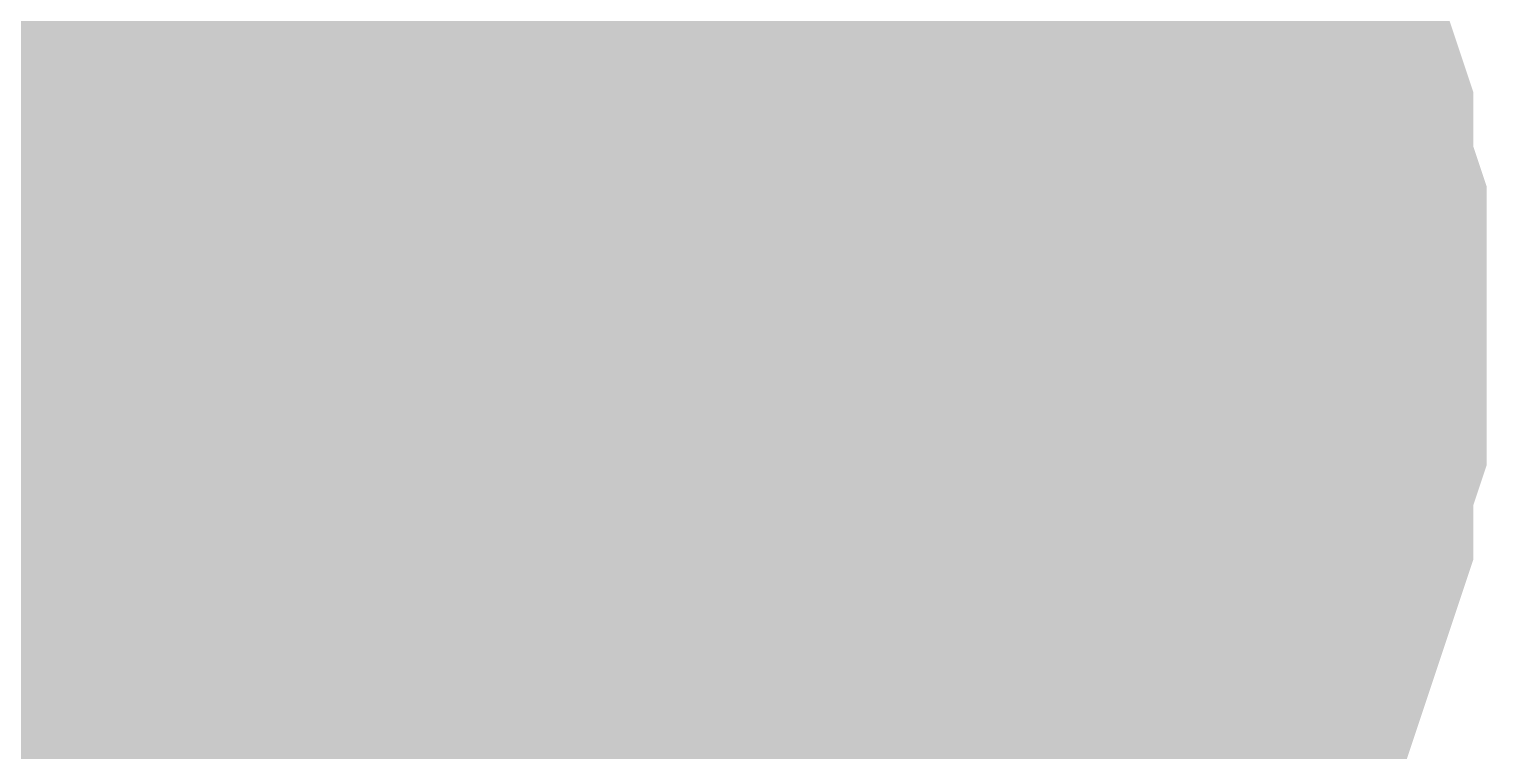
# Model space of a CAD drawing. Header units: inches. Extents: x -11.7 to 11.5, y 0 to 7.6.
# Drawn here: x 1.89485 to 1.92697, y 6.19054 to 6.20644 of the extents above; entities that cross this region are included whole.
import ezdxf

# ---------------------------------------------------------------- set-up
doc = ezdxf.new("R2010")
doc.units = ezdxf.units.IN
doc.header["$MEASUREMENT"] = 0
doc.layers.add('Sheet', color=255, linetype='Continuous')

msp = doc.modelspace()

# ---------------------------------------------------------------- linework, layer by layer
at = {"layer": 'Sheet'}
for points in [[(1.901268, 6.199905, 0.0118, 0.0118, 0), (1.901268, 6.599889, 0.0118, 0.0118, 0)], [(1.916567, 6.212808, 0.0118, 0.0118, 0), (1.917167, 6.211908, 0.0118, 0.0118, 0), (1.917767, 6.211008, 0.0118, 0.0118, 0), (1.918367, 6.210407, 0.0118, 0.0118, 0), (1.918667, 6.209507, 0.0118, 0.0118, 0), (1.919266, 6.208607, 0.0118, 0.0118, 0), (1.919566, 6.207707, 0.0118, 0.0118, 0), (1.919866, 6.206807, 0.0118, 0.0118, 0), (1.920166, 6.205907, 0.0118, 0.0118, 0), (1.920466, 6.205006, 0.0118, 0.0118, 0), (1.920766, 6.204106, 0.0118, 0.0118, 0), (1.920766, 6.202906, 0.0118, 0.0118, 0), (1.921066, 6.202006, 0.0118, 0.0118, 0), (1.921066, 6.200805, 0.0118, 0.0118, 0), (1.921066, 6.199905, 0.0118, 0.0118, 0)], [(1.916567, 6.212808, 0.0118, 0.0118, 0), (1.917167, 6.211908, 0.0118, 0.0118, 0), (1.917767, 6.211008, 0.0118, 0.0118, 0), (1.918367, 6.210407, 0.0118, 0.0118, 0), (1.918667, 6.209507, 0.0118, 0.0118, 0), (1.919266, 6.208607, 0.0118, 0.0118, 0), (1.919566, 6.207707, 0.0118, 0.0118, 0), (1.919866, 6.206807, 0.0118, 0.0118, 0), (1.920166, 6.205907, 0.0118, 0.0118, 0), (1.920466, 6.205006, 0.0118, 0.0118, 0), (1.920766, 6.204106, 0.0118, 0.0118, 0), (1.920766, 6.202906, 0.0118, 0.0118, 0), (1.921066, 6.202006, 0.0118, 0.0118, 0), (1.921066, 6.200805, 0.0118, 0.0118, 0), (1.921066, 6.199905, 0.0118, 0.0118, 0)], [(1.916567, 6.212808, 0.0118, 0.0118, 0), (1.917167, 6.211908, 0.0118, 0.0118, 0), (1.917767, 6.211008, 0.0118, 0.0118, 0), (1.918367, 6.210407, 0.0118, 0.0118, 0), (1.918667, 6.209507, 0.0118, 0.0118, 0), (1.919266, 6.208607, 0.0118, 0.0118, 0), (1.919566, 6.207707, 0.0118, 0.0118, 0), (1.919866, 6.206807, 0.0118, 0.0118, 0), (1.920166, 6.205907, 0.0118, 0.0118, 0), (1.920466, 6.205006, 0.0118, 0.0118, 0), (1.920766, 6.204106, 0.0118, 0.0118, 0), (1.920766, 6.202906, 0.0118, 0.0118, 0), (1.921066, 6.202006, 0.0118, 0.0118, 0), (1.921066, 6.200805, 0.0118, 0.0118, 0), (1.921066, 6.199905, 0.0118, 0.0118, 0)], [(1.916567, 6.212808, 0.0118, 0.0118, 0), (1.917167, 6.211908, 0.0118, 0.0118, 0), (1.917767, 6.211008, 0.0118, 0.0118, 0), (1.918367, 6.210407, 0.0118, 0.0118, 0), (1.918667, 6.209507, 0.0118, 0.0118, 0), (1.919266, 6.208607, 0.0118, 0.0118, 0), (1.919566, 6.207707, 0.0118, 0.0118, 0), (1.919866, 6.206807, 0.0118, 0.0118, 0), (1.920166, 6.205907, 0.0118, 0.0118, 0), (1.920466, 6.205006, 0.0118, 0.0118, 0), (1.920766, 6.204106, 0.0118, 0.0118, 0), (1.920766, 6.202906, 0.0118, 0.0118, 0), (1.921066, 6.202006, 0.0118, 0.0118, 0), (1.921066, 6.200805, 0.0118, 0.0118, 0), (1.921066, 6.199905, 0.0118, 0.0118, 0)], [(1.916567, 6.212808, 0.0118, 0.0118, 0), (1.917167, 6.211908, 0.0118, 0.0118, 0), (1.917767, 6.211008, 0.0118, 0.0118, 0), (1.918367, 6.210407, 0.0118, 0.0118, 0), (1.918667, 6.209507, 0.0118, 0.0118, 0), (1.919266, 6.208607, 0.0118, 0.0118, 0), (1.919566, 6.207707, 0.0118, 0.0118, 0), (1.919866, 6.206807, 0.0118, 0.0118, 0), (1.920166, 6.205907, 0.0118, 0.0118, 0), (1.920466, 6.205006, 0.0118, 0.0118, 0), (1.920766, 6.204106, 0.0118, 0.0118, 0), (1.920766, 6.202906, 0.0118, 0.0118, 0), (1.921066, 6.202006, 0.0118, 0.0118, 0), (1.921066, 6.200805, 0.0118, 0.0118, 0), (1.921066, 6.199905, 0.0118, 0.0118, 0)], [(1.916567, 6.212808, 0.0118, 0.0118, 0), (1.917167, 6.211908, 0.0118, 0.0118, 0), (1.917767, 6.211008, 0.0118, 0.0118, 0), (1.918367, 6.210407, 0.0118, 0.0118, 0), (1.918667, 6.209507, 0.0118, 0.0118, 0), (1.919266, 6.208607, 0.0118, 0.0118, 0), (1.919566, 6.207707, 0.0118, 0.0118, 0), (1.919866, 6.206807, 0.0118, 0.0118, 0), (1.920166, 6.205907, 0.0118, 0.0118, 0), (1.920466, 6.205006, 0.0118, 0.0118, 0), (1.920766, 6.204106, 0.0118, 0.0118, 0), (1.920766, 6.202906, 0.0118, 0.0118, 0), (1.921066, 6.202006, 0.0118, 0.0118, 0), (1.921066, 6.200805, 0.0118, 0.0118, 0), (1.921066, 6.199905, 0.0118, 0.0118, 0)], [(1.916567, 6.212808, 0.0118, 0.0118, 0), (1.917167, 6.211908, 0.0118, 0.0118, 0), (1.917767, 6.211008, 0.0118, 0.0118, 0), (1.918367, 6.210407, 0.0118, 0.0118, 0), (1.918667, 6.209507, 0.0118, 0.0118, 0), (1.919266, 6.208607, 0.0118, 0.0118, 0), (1.919566, 6.207707, 0.0118, 0.0118, 0), (1.919866, 6.206807, 0.0118, 0.0118, 0), (1.920166, 6.205907, 0.0118, 0.0118, 0), (1.920466, 6.205006, 0.0118, 0.0118, 0), (1.920766, 6.204106, 0.0118, 0.0118, 0), (1.920766, 6.202906, 0.0118, 0.0118, 0), (1.921066, 6.202006, 0.0118, 0.0118, 0), (1.921066, 6.200805, 0.0118, 0.0118, 0), (1.921066, 6.199905, 0.0118, 0.0118, 0)], [(1.916567, 6.212808, 0.0118, 0.0118, 0), (1.917167, 6.211908, 0.0118, 0.0118, 0), (1.917767, 6.211008, 0.0118, 0.0118, 0), (1.918367, 6.210407, 0.0118, 0.0118, 0), (1.918667, 6.209507, 0.0118, 0.0118, 0), (1.919266, 6.208607, 0.0118, 0.0118, 0), (1.919566, 6.207707, 0.0118, 0.0118, 0), (1.919866, 6.206807, 0.0118, 0.0118, 0), (1.920166, 6.205907, 0.0118, 0.0118, 0), (1.920466, 6.205006, 0.0118, 0.0118, 0), (1.920766, 6.204106, 0.0118, 0.0118, 0), (1.920766, 6.202906, 0.0118, 0.0118, 0), (1.921066, 6.202006, 0.0118, 0.0118, 0), (1.921066, 6.200805, 0.0118, 0.0118, 0), (1.921066, 6.199905, 0.0118, 0.0118, 0)], [(1.919266, 6.208607, 0.0039, 0.0039, 0), (1.919566, 6.207707, 0.0039, 0.0039, 0), (1.919866, 6.206807, 0.0039, 0.0039, 0), (1.920166, 6.205907, 0.0039, 0.0039, 0), (1.920466, 6.205006, 0.0039, 0.0039, 0), (1.920766, 6.204106, 0.0039, 0.0039, 0), (1.920766, 6.202906, 0.0039, 0.0039, 0), (1.921066, 6.202006, 0.0039, 0.0039, 0), (1.921066, 6.200805, 0.0039, 0.0039, 0), (1.921066, 6.199905, 0.0039, 0.0039, 0)], [(1.919266, 6.208607, 0.0039, 0.0039, 0), (1.919566, 6.207707, 0.0039, 0.0039, 0), (1.919866, 6.206807, 0.0039, 0.0039, 0), (1.920166, 6.205907, 0.0039, 0.0039, 0), (1.920466, 6.205006, 0.0039, 0.0039, 0), (1.920766, 6.204106, 0.0039, 0.0039, 0), (1.920766, 6.202906, 0.0039, 0.0039, 0), (1.921066, 6.202006, 0.0039, 0.0039, 0), (1.921066, 6.200805, 0.0039, 0.0039, 0), (1.921066, 6.199905, 0.0039, 0.0039, 0)], [(1.919266, 6.208607, 0.0039, 0.0039, 0), (1.919566, 6.207707, 0.0039, 0.0039, 0), (1.919866, 6.206807, 0.0039, 0.0039, 0), (1.920166, 6.205907, 0.0039, 0.0039, 0), (1.920466, 6.205006, 0.0039, 0.0039, 0), (1.920766, 6.204106, 0.0039, 0.0039, 0), (1.920766, 6.202906, 0.0039, 0.0039, 0), (1.921066, 6.202006, 0.0039, 0.0039, 0), (1.921066, 6.200805, 0.0039, 0.0039, 0), (1.921066, 6.199905, 0.0039, 0.0039, 0)], [(1.919266, 6.208607, 0.0039, 0.0039, 0), (1.919566, 6.207707, 0.0039, 0.0039, 0), (1.919866, 6.206807, 0.0039, 0.0039, 0), (1.920166, 6.205907, 0.0039, 0.0039, 0), (1.920466, 6.205006, 0.0039, 0.0039, 0), (1.920766, 6.204106, 0.0039, 0.0039, 0), (1.920766, 6.202906, 0.0039, 0.0039, 0), (1.921066, 6.202006, 0.0039, 0.0039, 0), (1.921066, 6.200805, 0.0039, 0.0039, 0), (1.921066, 6.199905, 0.0039, 0.0039, 0)], [(1.919266, 6.208607, 0.0039, 0.0039, 0), (1.919566, 6.207707, 0.0039, 0.0039, 0), (1.919866, 6.206807, 0.0039, 0.0039, 0), (1.920166, 6.205907, 0.0039, 0.0039, 0), (1.920466, 6.205006, 0.0039, 0.0039, 0), (1.920766, 6.204106, 0.0039, 0.0039, 0), (1.920766, 6.202906, 0.0039, 0.0039, 0), (1.921066, 6.202006, 0.0039, 0.0039, 0), (1.921066, 6.200805, 0.0039, 0.0039, 0), (1.921066, 6.199905, 0.0039, 0.0039, 0)], [(1.919266, 6.208607, 0.0039, 0.0039, 0), (1.919566, 6.207707, 0.0039, 0.0039, 0), (1.919866, 6.206807, 0.0039, 0.0039, 0), (1.920166, 6.205907, 0.0039, 0.0039, 0), (1.920466, 6.205006, 0.0039, 0.0039, 0), (1.920766, 6.204106, 0.0039, 0.0039, 0), (1.920766, 6.202906, 0.0039, 0.0039, 0), (1.921066, 6.202006, 0.0039, 0.0039, 0), (1.921066, 6.200805, 0.0039, 0.0039, 0), (1.921066, 6.199905, 0.0039, 0.0039, 0)], [(1.919266, 6.208607, 0.0039, 0.0039, 0), (1.919566, 6.207707, 0.0039, 0.0039, 0), (1.919866, 6.206807, 0.0039, 0.0039, 0), (1.920166, 6.205907, 0.0039, 0.0039, 0), (1.920466, 6.205006, 0.0039, 0.0039, 0), (1.920766, 6.204106, 0.0039, 0.0039, 0), (1.920766, 6.202906, 0.0039, 0.0039, 0), (1.921066, 6.202006, 0.0039, 0.0039, 0), (1.921066, 6.200805, 0.0039, 0.0039, 0), (1.921066, 6.199905, 0.0039, 0.0039, 0)], [(1.919266, 6.208607, 0.0039, 0.0039, 0), (1.919566, 6.207707, 0.0039, 0.0039, 0), (1.919866, 6.206807, 0.0039, 0.0039, 0), (1.920166, 6.205907, 0.0039, 0.0039, 0), (1.920466, 6.205006, 0.0039, 0.0039, 0), (1.920766, 6.204106, 0.0039, 0.0039, 0), (1.920766, 6.202906, 0.0039, 0.0039, 0), (1.921066, 6.202006, 0.0039, 0.0039, 0), (1.921066, 6.200805, 0.0039, 0.0039, 0), (1.921066, 6.199905, 0.0039, 0.0039, 0)], [(1.901268, 5.999763, 0.0118, 0.0118, 0), (1.901268, 6.199905, 0.0118, 0.0118, 0)], [(1.901268, 5.999763, 0.0118, 0.0118, 0), (1.901268, 6.199905, 0.0118, 0.0118, 0)], [(1.921066, 6.199905, 0.0118, 0.0118, 0), (1.921066, 6.199005, 0.0118, 0.0118, 0), (1.921066, 6.197805, 0.0118, 0.0118, 0), (1.920766, 6.196905, 0.0118, 0.0118, 0), (1.920766, 6.195704, 0.0118, 0.0118, 0), (1.920466, 6.194804, 0.0118, 0.0118, 0), (1.920166, 6.193904, 0.0118, 0.0118, 0), (1.919866, 6.193004, 0.0118, 0.0118, 0), (1.919566, 6.192104, 0.0118, 0.0118, 0), (1.919266, 6.191203, 0.0118, 0.0118, 0), (1.918667, 6.190303, 0.0118, 0.0118, 0), (1.918367, 6.189403, 0.0118, 0.0118, 0), (1.917767, 6.188803, 0.0118, 0.0118, 0), (1.917167, 6.187903, 0.0118, 0.0118, 0), (1.916567, 6.187003, 0.0118, 0.0118, 0), (1.915967, 6.186402, 0.0118, 0.0118, 0), (1.915367, 6.185802, 0.0118, 0.0118, 0), (1.914767, 6.184902, 0.0118, 0.0118, 0), (1.913867, 6.184302, 0.0118, 0.0118, 0)], [(1.921066, 6.199905, 0.0118, 0.0118, 0), (1.921066, 6.199005, 0.0118, 0.0118, 0), (1.921066, 6.197805, 0.0118, 0.0118, 0), (1.920766, 6.196905, 0.0118, 0.0118, 0), (1.920766, 6.195704, 0.0118, 0.0118, 0), (1.920466, 6.194804, 0.0118, 0.0118, 0), (1.920166, 6.193904, 0.0118, 0.0118, 0), (1.919866, 6.193004, 0.0118, 0.0118, 0), (1.919566, 6.192104, 0.0118, 0.0118, 0), (1.919266, 6.191203, 0.0118, 0.0118, 0), (1.918667, 6.190303, 0.0118, 0.0118, 0), (1.918367, 6.189403, 0.0118, 0.0118, 0), (1.917767, 6.188803, 0.0118, 0.0118, 0), (1.917167, 6.187903, 0.0118, 0.0118, 0), (1.916567, 6.187003, 0.0118, 0.0118, 0), (1.915967, 6.186402, 0.0118, 0.0118, 0), (1.915367, 6.185802, 0.0118, 0.0118, 0), (1.914767, 6.184902, 0.0118, 0.0118, 0), (1.913867, 6.184302, 0.0118, 0.0118, 0)], [(1.921066, 6.199905, 0.0118, 0.0118, 0), (1.921066, 6.199005, 0.0118, 0.0118, 0), (1.921066, 6.197805, 0.0118, 0.0118, 0), (1.920766, 6.196905, 0.0118, 0.0118, 0), (1.920766, 6.195704, 0.0118, 0.0118, 0), (1.920466, 6.194804, 0.0118, 0.0118, 0), (1.920166, 6.193904, 0.0118, 0.0118, 0), (1.919866, 6.193004, 0.0118, 0.0118, 0), (1.919566, 6.192104, 0.0118, 0.0118, 0), (1.919266, 6.191203, 0.0118, 0.0118, 0), (1.918667, 6.190303, 0.0118, 0.0118, 0), (1.918367, 6.189403, 0.0118, 0.0118, 0), (1.917767, 6.188803, 0.0118, 0.0118, 0), (1.917167, 6.187903, 0.0118, 0.0118, 0), (1.916567, 6.187003, 0.0118, 0.0118, 0), (1.915967, 6.186402, 0.0118, 0.0118, 0), (1.915367, 6.185802, 0.0118, 0.0118, 0), (1.914767, 6.184902, 0.0118, 0.0118, 0), (1.913867, 6.184302, 0.0118, 0.0118, 0)], [(1.921066, 6.199905, 0.0118, 0.0118, 0), (1.921066, 6.199005, 0.0118, 0.0118, 0), (1.921066, 6.197805, 0.0118, 0.0118, 0), (1.920766, 6.196905, 0.0118, 0.0118, 0), (1.920766, 6.195704, 0.0118, 0.0118, 0), (1.920466, 6.194804, 0.0118, 0.0118, 0), (1.920166, 6.193904, 0.0118, 0.0118, 0), (1.919866, 6.193004, 0.0118, 0.0118, 0), (1.919566, 6.192104, 0.0118, 0.0118, 0), (1.919266, 6.191203, 0.0118, 0.0118, 0), (1.918667, 6.190303, 0.0118, 0.0118, 0), (1.918367, 6.189403, 0.0118, 0.0118, 0), (1.917767, 6.188803, 0.0118, 0.0118, 0), (1.917167, 6.187903, 0.0118, 0.0118, 0), (1.916567, 6.187003, 0.0118, 0.0118, 0), (1.915967, 6.186402, 0.0118, 0.0118, 0), (1.915367, 6.185802, 0.0118, 0.0118, 0), (1.914767, 6.184902, 0.0118, 0.0118, 0), (1.913867, 6.184302, 0.0118, 0.0118, 0)], [(1.921066, 6.199905, 0.0118, 0.0118, 0), (1.921066, 6.199005, 0.0118, 0.0118, 0), (1.921066, 6.197805, 0.0118, 0.0118, 0), (1.920766, 6.196905, 0.0118, 0.0118, 0), (1.920766, 6.195704, 0.0118, 0.0118, 0), (1.920466, 6.194804, 0.0118, 0.0118, 0), (1.920166, 6.193904, 0.0118, 0.0118, 0), (1.919866, 6.193004, 0.0118, 0.0118, 0), (1.919566, 6.192104, 0.0118, 0.0118, 0), (1.919266, 6.191203, 0.0118, 0.0118, 0), (1.918667, 6.190303, 0.0118, 0.0118, 0), (1.918367, 6.189403, 0.0118, 0.0118, 0), (1.917767, 6.188803, 0.0118, 0.0118, 0), (1.917167, 6.187903, 0.0118, 0.0118, 0), (1.916567, 6.187003, 0.0118, 0.0118, 0), (1.915967, 6.186402, 0.0118, 0.0118, 0), (1.915367, 6.185802, 0.0118, 0.0118, 0), (1.914767, 6.184902, 0.0118, 0.0118, 0), (1.913867, 6.184302, 0.0118, 0.0118, 0)], [(1.921066, 6.199905, 0.0118, 0.0118, 0), (1.921066, 6.199005, 0.0118, 0.0118, 0), (1.921066, 6.197805, 0.0118, 0.0118, 0), (1.920766, 6.196905, 0.0118, 0.0118, 0), (1.920766, 6.195704, 0.0118, 0.0118, 0), (1.920466, 6.194804, 0.0118, 0.0118, 0), (1.920166, 6.193904, 0.0118, 0.0118, 0), (1.919866, 6.193004, 0.0118, 0.0118, 0), (1.919566, 6.192104, 0.0118, 0.0118, 0), (1.919266, 6.191203, 0.0118, 0.0118, 0), (1.918667, 6.190303, 0.0118, 0.0118, 0), (1.918367, 6.189403, 0.0118, 0.0118, 0), (1.917767, 6.188803, 0.0118, 0.0118, 0), (1.917167, 6.187903, 0.0118, 0.0118, 0), (1.916567, 6.187003, 0.0118, 0.0118, 0), (1.915967, 6.186402, 0.0118, 0.0118, 0), (1.915367, 6.185802, 0.0118, 0.0118, 0), (1.914767, 6.184902, 0.0118, 0.0118, 0), (1.913867, 6.184302, 0.0118, 0.0118, 0)], [(1.921066, 6.199905, 0.0118, 0.0118, 0), (1.921066, 6.199005, 0.0118, 0.0118, 0), (1.921066, 6.197805, 0.0118, 0.0118, 0), (1.920766, 6.196905, 0.0118, 0.0118, 0), (1.920766, 6.195704, 0.0118, 0.0118, 0), (1.920466, 6.194804, 0.0118, 0.0118, 0), (1.920166, 6.193904, 0.0118, 0.0118, 0), (1.919866, 6.193004, 0.0118, 0.0118, 0), (1.919566, 6.192104, 0.0118, 0.0118, 0), (1.919266, 6.191203, 0.0118, 0.0118, 0), (1.918667, 6.190303, 0.0118, 0.0118, 0), (1.918367, 6.189403, 0.0118, 0.0118, 0), (1.917767, 6.188803, 0.0118, 0.0118, 0), (1.917167, 6.187903, 0.0118, 0.0118, 0), (1.916567, 6.187003, 0.0118, 0.0118, 0), (1.915967, 6.186402, 0.0118, 0.0118, 0), (1.915367, 6.185802, 0.0118, 0.0118, 0), (1.914767, 6.184902, 0.0118, 0.0118, 0), (1.913867, 6.184302, 0.0118, 0.0118, 0)], [(1.921066, 6.199905, 0.0118, 0.0118, 0), (1.921066, 6.199005, 0.0118, 0.0118, 0), (1.921066, 6.197805, 0.0118, 0.0118, 0), (1.920766, 6.196905, 0.0118, 0.0118, 0), (1.920766, 6.195704, 0.0118, 0.0118, 0), (1.920466, 6.194804, 0.0118, 0.0118, 0), (1.920166, 6.193904, 0.0118, 0.0118, 0), (1.919866, 6.193004, 0.0118, 0.0118, 0), (1.919566, 6.192104, 0.0118, 0.0118, 0), (1.919266, 6.191203, 0.0118, 0.0118, 0), (1.918667, 6.190303, 0.0118, 0.0118, 0), (1.918367, 6.189403, 0.0118, 0.0118, 0), (1.917767, 6.188803, 0.0118, 0.0118, 0), (1.917167, 6.187903, 0.0118, 0.0118, 0), (1.916567, 6.187003, 0.0118, 0.0118, 0), (1.915967, 6.186402, 0.0118, 0.0118, 0), (1.915367, 6.185802, 0.0118, 0.0118, 0), (1.914767, 6.184902, 0.0118, 0.0118, 0), (1.913867, 6.184302, 0.0118, 0.0118, 0)], [(1.921066, 6.199905, 0.0118, 0.0118, 0), (1.921066, 6.199905, 0.0118, 0.0118, 0), (1.921066, 6.199905, 0.0118, 0.0118, 0), (1.921066, 6.199905, 0.0118, 0.0118, 0), (1.921066, 6.199905, 0.0118, 0.0118, 0), (1.921066, 6.199905, 0.0118, 0.0118, 0), (1.921066, 6.199905, 0.0118, 0.0118, 0), (1.921066, 6.199905, 0.0118, 0.0118, 0), (1.921066, 6.199905, 0.0118, 0.0118, 0), (1.921066, 6.199905, 0.0118, 0.0118, 0), (1.921066, 6.199905, 0.0118, 0.0118, 0), (1.921066, 6.199905, 0.0118, 0.0118, 0), (1.921066, 6.199905, 0.0118, 0.0118, 0), (1.921066, 6.199905, 0.0118, 0.0118, 0), (1.921066, 6.199905, 0.0118, 0.0118, 0), (1.921066, 6.199905, 0.0118, 0.0118, 0), (1.921066, 6.199905, 0.0118, 0.0118, 0), (1.921066, 6.199905, 0.0118, 0.0118, 0), (1.921066, 6.199905, 0.0118, 0.0118, 0), (1.921066, 6.199905, 0.0118, 0.0118, 0), (1.921066, 6.199905, 0.0118, 0.0118, 0), (1.921066, 6.199905, 0.0118, 0.0118, 0), (1.921066, 6.199905, 0.0118, 0.0118, 0), (1.921066, 6.199905, 0.0118, 0.0118, 0), (1.921066, 6.199905, 0.0118, 0.0118, 0), (1.921066, 6.199905, 0.0118, 0.0118, 0), (1.921066, 6.199905, 0.0118, 0.0118, 0), (1.921066, 6.199905, 0.0118, 0.0118, 0), (1.921066, 6.199905, 0.0118, 0.0118, 0), (1.921066, 6.199905, 0.0118, 0.0118, 0), (1.921066, 6.199905, 0.0118, 0.0118, 0), (1.921066, 6.199905, 0.0118, 0.0118, 0), (1.921066, 6.199905, 0.0118, 0.0118, 0)], [(1.921066, 6.199905, 0.0118, 0.0118, 0), (1.921066, 6.199905, 0.0118, 0.0118, 0)], [(1.921066, 6.199905, 0.0118, 0.0118, 0), (1.921066, 6.199905, 0.0118, 0.0118, 0), (1.921066, 6.199905, 0.0118, 0.0118, 0), (1.921066, 6.199905, 0.0118, 0.0118, 0), (1.921066, 6.199905, 0.0118, 0.0118, 0), (1.921066, 6.199905, 0.0118, 0.0118, 0), (1.921066, 6.199905, 0.0118, 0.0118, 0), (1.921066, 6.199905, 0.0118, 0.0118, 0), (1.921066, 6.199905, 0.0118, 0.0118, 0), (1.921066, 6.199905, 0.0118, 0.0118, 0), (1.921066, 6.199905, 0.0118, 0.0118, 0), (1.921066, 6.199905, 0.0118, 0.0118, 0), (1.921066, 6.199905, 0.0118, 0.0118, 0), (1.921066, 6.199905, 0.0118, 0.0118, 0), (1.921066, 6.199905, 0.0118, 0.0118, 0), (1.921066, 6.199905, 0.0118, 0.0118, 0), (1.921066, 6.199905, 0.0118, 0.0118, 0), (1.921066, 6.199905, 0.0118, 0.0118, 0), (1.921066, 6.199905, 0.0118, 0.0118, 0), (1.921066, 6.199905, 0.0118, 0.0118, 0), (1.921066, 6.199905, 0.0118, 0.0118, 0), (1.921066, 6.199905, 0.0118, 0.0118, 0), (1.921066, 6.199905, 0.0118, 0.0118, 0), (1.921066, 6.199905, 0.0118, 0.0118, 0), (1.921066, 6.199905, 0.0118, 0.0118, 0), (1.921066, 6.199905, 0.0118, 0.0118, 0), (1.921066, 6.199905, 0.0118, 0.0118, 0), (1.921066, 6.199905, 0.0118, 0.0118, 0), (1.921066, 6.199905, 0.0118, 0.0118, 0), (1.921066, 6.199905, 0.0118, 0.0118, 0), (1.921066, 6.199905, 0.0118, 0.0118, 0), (1.921066, 6.199905, 0.0118, 0.0118, 0), (1.921066, 6.199905, 0.0118, 0.0118, 0)], [(1.921066, 6.199905, 0.0118, 0.0118, 0), (1.921066, 6.199905, 0.0118, 0.0118, 0)], [(1.921066, 6.199905, 0.0118, 0.0118, 0), (1.921066, 6.199905, 0.0118, 0.0118, 0), (1.921066, 6.199905, 0.0118, 0.0118, 0), (1.921066, 6.199905, 0.0118, 0.0118, 0), (1.921066, 6.199905, 0.0118, 0.0118, 0), (1.921066, 6.199905, 0.0118, 0.0118, 0), (1.921066, 6.199905, 0.0118, 0.0118, 0), (1.921066, 6.199905, 0.0118, 0.0118, 0), (1.921066, 6.199905, 0.0118, 0.0118, 0), (1.921066, 6.199905, 0.0118, 0.0118, 0), (1.921066, 6.199905, 0.0118, 0.0118, 0), (1.921066, 6.199905, 0.0118, 0.0118, 0), (1.921066, 6.199905, 0.0118, 0.0118, 0), (1.921066, 6.199905, 0.0118, 0.0118, 0), (1.921066, 6.199905, 0.0118, 0.0118, 0), (1.921066, 6.199905, 0.0118, 0.0118, 0), (1.921066, 6.199905, 0.0118, 0.0118, 0), (1.921066, 6.199905, 0.0118, 0.0118, 0), (1.921066, 6.199905, 0.0118, 0.0118, 0), (1.921066, 6.199905, 0.0118, 0.0118, 0), (1.921066, 6.199905, 0.0118, 0.0118, 0), (1.921066, 6.199905, 0.0118, 0.0118, 0), (1.921066, 6.199905, 0.0118, 0.0118, 0), (1.921066, 6.199905, 0.0118, 0.0118, 0), (1.921066, 6.199905, 0.0118, 0.0118, 0), (1.921066, 6.199905, 0.0118, 0.0118, 0), (1.921066, 6.199905, 0.0118, 0.0118, 0), (1.921066, 6.199905, 0.0118, 0.0118, 0), (1.921066, 6.199905, 0.0118, 0.0118, 0), (1.921066, 6.199905, 0.0118, 0.0118, 0), (1.921066, 6.199905, 0.0118, 0.0118, 0), (1.921066, 6.199905, 0.0118, 0.0118, 0), (1.921066, 6.199905, 0.0118, 0.0118, 0)], [(1.921066, 6.199905, 0.0118, 0.0118, 0), (1.921066, 6.199905, 0.0118, 0.0118, 0)], [(1.921066, 6.199905, 0.0118, 0.0118, 0), (1.921066, 6.199905, 0.0118, 0.0118, 0), (1.921066, 6.199905, 0.0118, 0.0118, 0), (1.921066, 6.199905, 0.0118, 0.0118, 0), (1.921066, 6.199905, 0.0118, 0.0118, 0), (1.921066, 6.199905, 0.0118, 0.0118, 0), (1.921066, 6.199905, 0.0118, 0.0118, 0), (1.921066, 6.199905, 0.0118, 0.0118, 0), (1.921066, 6.199905, 0.0118, 0.0118, 0), (1.921066, 6.199905, 0.0118, 0.0118, 0), (1.921066, 6.199905, 0.0118, 0.0118, 0), (1.921066, 6.199905, 0.0118, 0.0118, 0), (1.921066, 6.199905, 0.0118, 0.0118, 0), (1.921066, 6.199905, 0.0118, 0.0118, 0), (1.921066, 6.199905, 0.0118, 0.0118, 0), (1.921066, 6.199905, 0.0118, 0.0118, 0), (1.921066, 6.199905, 0.0118, 0.0118, 0), (1.921066, 6.199905, 0.0118, 0.0118, 0), (1.921066, 6.199905, 0.0118, 0.0118, 0), (1.921066, 6.199905, 0.0118, 0.0118, 0), (1.921066, 6.199905, 0.0118, 0.0118, 0), (1.921066, 6.199905, 0.0118, 0.0118, 0), (1.921066, 6.199905, 0.0118, 0.0118, 0), (1.921066, 6.199905, 0.0118, 0.0118, 0), (1.921066, 6.199905, 0.0118, 0.0118, 0), (1.921066, 6.199905, 0.0118, 0.0118, 0), (1.921066, 6.199905, 0.0118, 0.0118, 0), (1.921066, 6.199905, 0.0118, 0.0118, 0), (1.921066, 6.199905, 0.0118, 0.0118, 0), (1.921066, 6.199905, 0.0118, 0.0118, 0), (1.921066, 6.199905, 0.0118, 0.0118, 0), (1.921066, 6.199905, 0.0118, 0.0118, 0), (1.921066, 6.199905, 0.0118, 0.0118, 0)], [(1.921066, 6.199905, 0.0118, 0.0118, 0), (1.921066, 6.199905, 0.0118, 0.0118, 0)], [(1.921066, 6.199905, 0.0118, 0.0118, 0), (1.921066, 6.199905, 0.0118, 0.0118, 0), (1.921066, 6.199905, 0.0118, 0.0118, 0), (1.921066, 6.199905, 0.0118, 0.0118, 0), (1.921066, 6.199905, 0.0118, 0.0118, 0), (1.921066, 6.199905, 0.0118, 0.0118, 0), (1.921066, 6.199905, 0.0118, 0.0118, 0), (1.921066, 6.199905, 0.0118, 0.0118, 0), (1.921066, 6.199905, 0.0118, 0.0118, 0), (1.921066, 6.199905, 0.0118, 0.0118, 0), (1.921066, 6.199905, 0.0118, 0.0118, 0), (1.921066, 6.199905, 0.0118, 0.0118, 0), (1.921066, 6.199905, 0.0118, 0.0118, 0), (1.921066, 6.199905, 0.0118, 0.0118, 0), (1.921066, 6.199905, 0.0118, 0.0118, 0), (1.921066, 6.199905, 0.0118, 0.0118, 0), (1.921066, 6.199905, 0.0118, 0.0118, 0), (1.921066, 6.199905, 0.0118, 0.0118, 0), (1.921066, 6.199905, 0.0118, 0.0118, 0), (1.921066, 6.199905, 0.0118, 0.0118, 0), (1.921066, 6.199905, 0.0118, 0.0118, 0), (1.921066, 6.199905, 0.0118, 0.0118, 0), (1.921066, 6.199905, 0.0118, 0.0118, 0), (1.921066, 6.199905, 0.0118, 0.0118, 0), (1.921066, 6.199905, 0.0118, 0.0118, 0), (1.921066, 6.199905, 0.0118, 0.0118, 0), (1.921066, 6.199905, 0.0118, 0.0118, 0), (1.921066, 6.199905, 0.0118, 0.0118, 0), (1.921066, 6.199905, 0.0118, 0.0118, 0), (1.921066, 6.199905, 0.0118, 0.0118, 0), (1.921066, 6.199905, 0.0118, 0.0118, 0), (1.921066, 6.199905, 0.0118, 0.0118, 0), (1.921066, 6.199905, 0.0118, 0.0118, 0)], [(1.921066, 6.199905, 0.0118, 0.0118, 0), (1.921066, 6.199905, 0.0118, 0.0118, 0)], [(1.921066, 6.199905, 0.0118, 0.0118, 0), (1.921066, 6.199905, 0.0118, 0.0118, 0), (1.921066, 6.199905, 0.0118, 0.0118, 0), (1.921066, 6.199905, 0.0118, 0.0118, 0), (1.921066, 6.199905, 0.0118, 0.0118, 0), (1.921066, 6.199905, 0.0118, 0.0118, 0), (1.921066, 6.199905, 0.0118, 0.0118, 0), (1.921066, 6.199905, 0.0118, 0.0118, 0), (1.921066, 6.199905, 0.0118, 0.0118, 0), (1.921066, 6.199905, 0.0118, 0.0118, 0), (1.921066, 6.199905, 0.0118, 0.0118, 0), (1.921066, 6.199905, 0.0118, 0.0118, 0), (1.921066, 6.199905, 0.0118, 0.0118, 0), (1.921066, 6.199905, 0.0118, 0.0118, 0), (1.921066, 6.199905, 0.0118, 0.0118, 0), (1.921066, 6.199905, 0.0118, 0.0118, 0), (1.921066, 6.199905, 0.0118, 0.0118, 0), (1.921066, 6.199905, 0.0118, 0.0118, 0), (1.921066, 6.199905, 0.0118, 0.0118, 0), (1.921066, 6.199905, 0.0118, 0.0118, 0), (1.921066, 6.199905, 0.0118, 0.0118, 0), (1.921066, 6.199905, 0.0118, 0.0118, 0), (1.921066, 6.199905, 0.0118, 0.0118, 0), (1.921066, 6.199905, 0.0118, 0.0118, 0), (1.921066, 6.199905, 0.0118, 0.0118, 0), (1.921066, 6.199905, 0.0118, 0.0118, 0), (1.921066, 6.199905, 0.0118, 0.0118, 0), (1.921066, 6.199905, 0.0118, 0.0118, 0), (1.921066, 6.199905, 0.0118, 0.0118, 0), (1.921066, 6.199905, 0.0118, 0.0118, 0), (1.921066, 6.199905, 0.0118, 0.0118, 0), (1.921066, 6.199905, 0.0118, 0.0118, 0), (1.921066, 6.199905, 0.0118, 0.0118, 0)], [(1.921066, 6.199905, 0.0118, 0.0118, 0), (1.921066, 6.199905, 0.0118, 0.0118, 0)], [(1.921066, 6.199905, 0.0118, 0.0118, 0), (1.921066, 6.199905, 0.0118, 0.0118, 0), (1.921066, 6.199905, 0.0118, 0.0118, 0), (1.921066, 6.199905, 0.0118, 0.0118, 0), (1.921066, 6.199905, 0.0118, 0.0118, 0), (1.921066, 6.199905, 0.0118, 0.0118, 0), (1.921066, 6.199905, 0.0118, 0.0118, 0), (1.921066, 6.199905, 0.0118, 0.0118, 0), (1.921066, 6.199905, 0.0118, 0.0118, 0), (1.921066, 6.199905, 0.0118, 0.0118, 0), (1.921066, 6.199905, 0.0118, 0.0118, 0), (1.921066, 6.199905, 0.0118, 0.0118, 0), (1.921066, 6.199905, 0.0118, 0.0118, 0), (1.921066, 6.199905, 0.0118, 0.0118, 0), (1.921066, 6.199905, 0.0118, 0.0118, 0), (1.921066, 6.199905, 0.0118, 0.0118, 0), (1.921066, 6.199905, 0.0118, 0.0118, 0), (1.921066, 6.199905, 0.0118, 0.0118, 0), (1.921066, 6.199905, 0.0118, 0.0118, 0), (1.921066, 6.199905, 0.0118, 0.0118, 0), (1.921066, 6.199905, 0.0118, 0.0118, 0), (1.921066, 6.199905, 0.0118, 0.0118, 0), (1.921066, 6.199905, 0.0118, 0.0118, 0), (1.921066, 6.199905, 0.0118, 0.0118, 0), (1.921066, 6.199905, 0.0118, 0.0118, 0), (1.921066, 6.199905, 0.0118, 0.0118, 0), (1.921066, 6.199905, 0.0118, 0.0118, 0), (1.921066, 6.199905, 0.0118, 0.0118, 0), (1.921066, 6.199905, 0.0118, 0.0118, 0), (1.921066, 6.199905, 0.0118, 0.0118, 0), (1.921066, 6.199905, 0.0118, 0.0118, 0), (1.921066, 6.199905, 0.0118, 0.0118, 0), (1.921066, 6.199905, 0.0118, 0.0118, 0)], [(1.921066, 6.199905, 0.0118, 0.0118, 0), (1.921066, 6.199905, 0.0118, 0.0118, 0)], [(1.921066, 6.199905, 0.0118, 0.0118, 0), (1.921066, 6.199905, 0.0118, 0.0118, 0), (1.921066, 6.199905, 0.0118, 0.0118, 0), (1.921066, 6.199905, 0.0118, 0.0118, 0), (1.921066, 6.199905, 0.0118, 0.0118, 0), (1.921066, 6.199905, 0.0118, 0.0118, 0), (1.921066, 6.199905, 0.0118, 0.0118, 0), (1.921066, 6.199905, 0.0118, 0.0118, 0), (1.921066, 6.199905, 0.0118, 0.0118, 0), (1.921066, 6.199905, 0.0118, 0.0118, 0), (1.921066, 6.199905, 0.0118, 0.0118, 0), (1.921066, 6.199905, 0.0118, 0.0118, 0), (1.921066, 6.199905, 0.0118, 0.0118, 0), (1.921066, 6.199905, 0.0118, 0.0118, 0), (1.921066, 6.199905, 0.0118, 0.0118, 0), (1.921066, 6.199905, 0.0118, 0.0118, 0), (1.921066, 6.199905, 0.0118, 0.0118, 0), (1.921066, 6.199905, 0.0118, 0.0118, 0), (1.921066, 6.199905, 0.0118, 0.0118, 0), (1.921066, 6.199905, 0.0118, 0.0118, 0), (1.921066, 6.199905, 0.0118, 0.0118, 0), (1.921066, 6.199905, 0.0118, 0.0118, 0), (1.921066, 6.199905, 0.0118, 0.0118, 0), (1.921066, 6.199905, 0.0118, 0.0118, 0), (1.921066, 6.199905, 0.0118, 0.0118, 0), (1.921066, 6.199905, 0.0118, 0.0118, 0), (1.921066, 6.199905, 0.0118, 0.0118, 0), (1.921066, 6.199905, 0.0118, 0.0118, 0), (1.921066, 6.199905, 0.0118, 0.0118, 0), (1.921066, 6.199905, 0.0118, 0.0118, 0), (1.921066, 6.199905, 0.0118, 0.0118, 0), (1.921066, 6.199905, 0.0118, 0.0118, 0), (1.921066, 6.199905, 0.0118, 0.0118, 0)], [(1.921066, 6.199905, 0.0118, 0.0118, 0), (1.921066, 6.199905, 0.0118, 0.0118, 0)], [(1.921066, 6.199905, 0.0039, 0.0039, 0), (1.921066, 6.199005, 0.0039, 0.0039, 0), (1.921066, 6.197805, 0.0039, 0.0039, 0), (1.920766, 6.196905, 0.0039, 0.0039, 0), (1.920766, 6.195704, 0.0039, 0.0039, 0), (1.920466, 6.194804, 0.0039, 0.0039, 0), (1.920166, 6.193904, 0.0039, 0.0039, 0), (1.919866, 6.193004, 0.0039, 0.0039, 0), (1.919566, 6.192104, 0.0039, 0.0039, 0), (1.919266, 6.191203, 0.0039, 0.0039, 0), (1.918667, 6.190303, 0.0039, 0.0039, 0), (1.918367, 6.189403, 0.0039, 0.0039, 0), (1.917767, 6.188803, 0.0039, 0.0039, 0), (1.917167, 6.187903, 0.0039, 0.0039, 0)], [(1.921066, 6.199905, 0.0039, 0.0039, 0), (1.921066, 6.199005, 0.0039, 0.0039, 0), (1.921066, 6.197805, 0.0039, 0.0039, 0), (1.920766, 6.196905, 0.0039, 0.0039, 0), (1.920766, 6.195704, 0.0039, 0.0039, 0), (1.920466, 6.194804, 0.0039, 0.0039, 0), (1.920166, 6.193904, 0.0039, 0.0039, 0), (1.919866, 6.193004, 0.0039, 0.0039, 0), (1.919566, 6.192104, 0.0039, 0.0039, 0), (1.919266, 6.191203, 0.0039, 0.0039, 0), (1.918667, 6.190303, 0.0039, 0.0039, 0), (1.918367, 6.189403, 0.0039, 0.0039, 0), (1.917767, 6.188803, 0.0039, 0.0039, 0), (1.917167, 6.187903, 0.0039, 0.0039, 0)], [(1.921066, 6.199905, 0.0039, 0.0039, 0), (1.921066, 6.199005, 0.0039, 0.0039, 0), (1.921066, 6.197805, 0.0039, 0.0039, 0), (1.920766, 6.196905, 0.0039, 0.0039, 0), (1.920766, 6.195704, 0.0039, 0.0039, 0), (1.920466, 6.194804, 0.0039, 0.0039, 0), (1.920166, 6.193904, 0.0039, 0.0039, 0), (1.919866, 6.193004, 0.0039, 0.0039, 0), (1.919566, 6.192104, 0.0039, 0.0039, 0), (1.919266, 6.191203, 0.0039, 0.0039, 0), (1.918667, 6.190303, 0.0039, 0.0039, 0), (1.918367, 6.189403, 0.0039, 0.0039, 0), (1.917767, 6.188803, 0.0039, 0.0039, 0), (1.917167, 6.187903, 0.0039, 0.0039, 0)], [(1.921066, 6.199905, 0.0039, 0.0039, 0), (1.921066, 6.199005, 0.0039, 0.0039, 0), (1.921066, 6.197805, 0.0039, 0.0039, 0), (1.920766, 6.196905, 0.0039, 0.0039, 0), (1.920766, 6.195704, 0.0039, 0.0039, 0), (1.920466, 6.194804, 0.0039, 0.0039, 0), (1.920166, 6.193904, 0.0039, 0.0039, 0), (1.919866, 6.193004, 0.0039, 0.0039, 0), (1.919566, 6.192104, 0.0039, 0.0039, 0), (1.919266, 6.191203, 0.0039, 0.0039, 0), (1.918667, 6.190303, 0.0039, 0.0039, 0), (1.918367, 6.189403, 0.0039, 0.0039, 0), (1.917767, 6.188803, 0.0039, 0.0039, 0), (1.917167, 6.187903, 0.0039, 0.0039, 0)], [(1.921066, 6.199905, 0.0039, 0.0039, 0), (1.921066, 6.199005, 0.0039, 0.0039, 0), (1.921066, 6.197805, 0.0039, 0.0039, 0), (1.920766, 6.196905, 0.0039, 0.0039, 0), (1.920766, 6.195704, 0.0039, 0.0039, 0), (1.920466, 6.194804, 0.0039, 0.0039, 0), (1.920166, 6.193904, 0.0039, 0.0039, 0), (1.919866, 6.193004, 0.0039, 0.0039, 0), (1.919566, 6.192104, 0.0039, 0.0039, 0), (1.919266, 6.191203, 0.0039, 0.0039, 0), (1.918667, 6.190303, 0.0039, 0.0039, 0), (1.918367, 6.189403, 0.0039, 0.0039, 0), (1.917767, 6.188803, 0.0039, 0.0039, 0), (1.917167, 6.187903, 0.0039, 0.0039, 0)], [(1.921066, 6.199905, 0.0039, 0.0039, 0), (1.921066, 6.199005, 0.0039, 0.0039, 0), (1.921066, 6.197805, 0.0039, 0.0039, 0), (1.920766, 6.196905, 0.0039, 0.0039, 0), (1.920766, 6.195704, 0.0039, 0.0039, 0), (1.920466, 6.194804, 0.0039, 0.0039, 0), (1.920166, 6.193904, 0.0039, 0.0039, 0), (1.919866, 6.193004, 0.0039, 0.0039, 0), (1.919566, 6.192104, 0.0039, 0.0039, 0), (1.919266, 6.191203, 0.0039, 0.0039, 0), (1.918667, 6.190303, 0.0039, 0.0039, 0), (1.918367, 6.189403, 0.0039, 0.0039, 0), (1.917767, 6.188803, 0.0039, 0.0039, 0), (1.917167, 6.187903, 0.0039, 0.0039, 0)], [(1.921066, 6.199905, 0.0039, 0.0039, 0), (1.921066, 6.199005, 0.0039, 0.0039, 0), (1.921066, 6.197805, 0.0039, 0.0039, 0), (1.920766, 6.196905, 0.0039, 0.0039, 0), (1.920766, 6.195704, 0.0039, 0.0039, 0), (1.920466, 6.194804, 0.0039, 0.0039, 0), (1.920166, 6.193904, 0.0039, 0.0039, 0), (1.919866, 6.193004, 0.0039, 0.0039, 0), (1.919566, 6.192104, 0.0039, 0.0039, 0), (1.919266, 6.191203, 0.0039, 0.0039, 0), (1.918667, 6.190303, 0.0039, 0.0039, 0), (1.918367, 6.189403, 0.0039, 0.0039, 0), (1.917767, 6.188803, 0.0039, 0.0039, 0), (1.917167, 6.187903, 0.0039, 0.0039, 0)], [(1.921066, 6.199905, 0.0039, 0.0039, 0), (1.921066, 6.199005, 0.0039, 0.0039, 0), (1.921066, 6.197805, 0.0039, 0.0039, 0), (1.920766, 6.196905, 0.0039, 0.0039, 0), (1.920766, 6.195704, 0.0039, 0.0039, 0), (1.920466, 6.194804, 0.0039, 0.0039, 0), (1.920166, 6.193904, 0.0039, 0.0039, 0), (1.919866, 6.193004, 0.0039, 0.0039, 0), (1.919566, 6.192104, 0.0039, 0.0039, 0), (1.919266, 6.191203, 0.0039, 0.0039, 0), (1.918667, 6.190303, 0.0039, 0.0039, 0), (1.918367, 6.189403, 0.0039, 0.0039, 0), (1.917767, 6.188803, 0.0039, 0.0039, 0), (1.917167, 6.187903, 0.0039, 0.0039, 0)], [(1.921066, 6.199905, 0.0039, 0.0039, 0), (1.921066, 6.199905, 0.0039, 0.0039, 0), (1.921066, 6.199905, 0.0039, 0.0039, 0), (1.921066, 6.199905, 0.0039, 0.0039, 0), (1.921066, 6.199905, 0.0039, 0.0039, 0), (1.921066, 6.199905, 0.0039, 0.0039, 0), (1.921066, 6.199905, 0.0039, 0.0039, 0), (1.921066, 6.199905, 0.0039, 0.0039, 0), (1.921066, 6.199905, 0.0039, 0.0039, 0), (1.921066, 6.199905, 0.0039, 0.0039, 0), (1.921066, 6.199905, 0.0039, 0.0039, 0), (1.921066, 6.199905, 0.0039, 0.0039, 0), (1.921066, 6.199905, 0.0039, 0.0039, 0), (1.921066, 6.199905, 0.0039, 0.0039, 0), (1.921066, 6.199905, 0.0039, 0.0039, 0), (1.921066, 6.199905, 0.0039, 0.0039, 0), (1.921066, 6.199905, 0.0039, 0.0039, 0), (1.921066, 6.199905, 0.0039, 0.0039, 0), (1.921066, 6.199905, 0.0039, 0.0039, 0), (1.921066, 6.199905, 0.0039, 0.0039, 0), (1.921066, 6.199905, 0.0039, 0.0039, 0), (1.921066, 6.199905, 0.0039, 0.0039, 0), (1.921066, 6.199905, 0.0039, 0.0039, 0), (1.921066, 6.199905, 0.0039, 0.0039, 0), (1.921066, 6.199905, 0.0039, 0.0039, 0), (1.921066, 6.199905, 0.0039, 0.0039, 0), (1.921066, 6.199905, 0.0039, 0.0039, 0), (1.921066, 6.199905, 0.0039, 0.0039, 0), (1.921066, 6.199905, 0.0039, 0.0039, 0), (1.921066, 6.199905, 0.0039, 0.0039, 0), (1.921066, 6.199905, 0.0039, 0.0039, 0), (1.921066, 6.199905, 0.0039, 0.0039, 0), (1.921066, 6.199905, 0.0039, 0.0039, 0)], [(1.921066, 6.199905, 0.0039, 0.0039, 0), (1.921066, 6.199905, 0.0039, 0.0039, 0)], [(1.921066, 6.199905, 0.0039, 0.0039, 0), (1.921066, 6.199905, 0.0039, 0.0039, 0), (1.921066, 6.199905, 0.0039, 0.0039, 0), (1.921066, 6.199905, 0.0039, 0.0039, 0), (1.921066, 6.199905, 0.0039, 0.0039, 0), (1.921066, 6.199905, 0.0039, 0.0039, 0), (1.921066, 6.199905, 0.0039, 0.0039, 0), (1.921066, 6.199905, 0.0039, 0.0039, 0), (1.921066, 6.199905, 0.0039, 0.0039, 0), (1.921066, 6.199905, 0.0039, 0.0039, 0), (1.921066, 6.199905, 0.0039, 0.0039, 0), (1.921066, 6.199905, 0.0039, 0.0039, 0), (1.921066, 6.199905, 0.0039, 0.0039, 0), (1.921066, 6.199905, 0.0039, 0.0039, 0), (1.921066, 6.199905, 0.0039, 0.0039, 0), (1.921066, 6.199905, 0.0039, 0.0039, 0), (1.921066, 6.199905, 0.0039, 0.0039, 0), (1.921066, 6.199905, 0.0039, 0.0039, 0), (1.921066, 6.199905, 0.0039, 0.0039, 0), (1.921066, 6.199905, 0.0039, 0.0039, 0), (1.921066, 6.199905, 0.0039, 0.0039, 0), (1.921066, 6.199905, 0.0039, 0.0039, 0), (1.921066, 6.199905, 0.0039, 0.0039, 0), (1.921066, 6.199905, 0.0039, 0.0039, 0), (1.921066, 6.199905, 0.0039, 0.0039, 0), (1.921066, 6.199905, 0.0039, 0.0039, 0), (1.921066, 6.199905, 0.0039, 0.0039, 0), (1.921066, 6.199905, 0.0039, 0.0039, 0), (1.921066, 6.199905, 0.0039, 0.0039, 0), (1.921066, 6.199905, 0.0039, 0.0039, 0), (1.921066, 6.199905, 0.0039, 0.0039, 0), (1.921066, 6.199905, 0.0039, 0.0039, 0), (1.921066, 6.199905, 0.0039, 0.0039, 0)], [(1.921066, 6.199905, 0.0039, 0.0039, 0), (1.921066, 6.199905, 0.0039, 0.0039, 0)], [(1.921066, 6.199905, 0.0039, 0.0039, 0), (1.921066, 6.199905, 0.0039, 0.0039, 0), (1.921066, 6.199905, 0.0039, 0.0039, 0), (1.921066, 6.199905, 0.0039, 0.0039, 0), (1.921066, 6.199905, 0.0039, 0.0039, 0), (1.921066, 6.199905, 0.0039, 0.0039, 0), (1.921066, 6.199905, 0.0039, 0.0039, 0), (1.921066, 6.199905, 0.0039, 0.0039, 0), (1.921066, 6.199905, 0.0039, 0.0039, 0), (1.921066, 6.199905, 0.0039, 0.0039, 0), (1.921066, 6.199905, 0.0039, 0.0039, 0), (1.921066, 6.199905, 0.0039, 0.0039, 0), (1.921066, 6.199905, 0.0039, 0.0039, 0), (1.921066, 6.199905, 0.0039, 0.0039, 0), (1.921066, 6.199905, 0.0039, 0.0039, 0), (1.921066, 6.199905, 0.0039, 0.0039, 0), (1.921066, 6.199905, 0.0039, 0.0039, 0), (1.921066, 6.199905, 0.0039, 0.0039, 0), (1.921066, 6.199905, 0.0039, 0.0039, 0), (1.921066, 6.199905, 0.0039, 0.0039, 0), (1.921066, 6.199905, 0.0039, 0.0039, 0), (1.921066, 6.199905, 0.0039, 0.0039, 0), (1.921066, 6.199905, 0.0039, 0.0039, 0), (1.921066, 6.199905, 0.0039, 0.0039, 0), (1.921066, 6.199905, 0.0039, 0.0039, 0), (1.921066, 6.199905, 0.0039, 0.0039, 0), (1.921066, 6.199905, 0.0039, 0.0039, 0), (1.921066, 6.199905, 0.0039, 0.0039, 0), (1.921066, 6.199905, 0.0039, 0.0039, 0), (1.921066, 6.199905, 0.0039, 0.0039, 0), (1.921066, 6.199905, 0.0039, 0.0039, 0), (1.921066, 6.199905, 0.0039, 0.0039, 0), (1.921066, 6.199905, 0.0039, 0.0039, 0)], [(1.921066, 6.199905, 0.0039, 0.0039, 0), (1.921066, 6.199905, 0.0039, 0.0039, 0)], [(1.921066, 6.199905, 0.0039, 0.0039, 0), (1.921066, 6.199905, 0.0039, 0.0039, 0), (1.921066, 6.199905, 0.0039, 0.0039, 0), (1.921066, 6.199905, 0.0039, 0.0039, 0), (1.921066, 6.199905, 0.0039, 0.0039, 0), (1.921066, 6.199905, 0.0039, 0.0039, 0), (1.921066, 6.199905, 0.0039, 0.0039, 0), (1.921066, 6.199905, 0.0039, 0.0039, 0), (1.921066, 6.199905, 0.0039, 0.0039, 0), (1.921066, 6.199905, 0.0039, 0.0039, 0), (1.921066, 6.199905, 0.0039, 0.0039, 0), (1.921066, 6.199905, 0.0039, 0.0039, 0), (1.921066, 6.199905, 0.0039, 0.0039, 0), (1.921066, 6.199905, 0.0039, 0.0039, 0), (1.921066, 6.199905, 0.0039, 0.0039, 0), (1.921066, 6.199905, 0.0039, 0.0039, 0), (1.921066, 6.199905, 0.0039, 0.0039, 0), (1.921066, 6.199905, 0.0039, 0.0039, 0), (1.921066, 6.199905, 0.0039, 0.0039, 0), (1.921066, 6.199905, 0.0039, 0.0039, 0), (1.921066, 6.199905, 0.0039, 0.0039, 0), (1.921066, 6.199905, 0.0039, 0.0039, 0), (1.921066, 6.199905, 0.0039, 0.0039, 0), (1.921066, 6.199905, 0.0039, 0.0039, 0), (1.921066, 6.199905, 0.0039, 0.0039, 0), (1.921066, 6.199905, 0.0039, 0.0039, 0), (1.921066, 6.199905, 0.0039, 0.0039, 0), (1.921066, 6.199905, 0.0039, 0.0039, 0), (1.921066, 6.199905, 0.0039, 0.0039, 0), (1.921066, 6.199905, 0.0039, 0.0039, 0), (1.921066, 6.199905, 0.0039, 0.0039, 0), (1.921066, 6.199905, 0.0039, 0.0039, 0), (1.921066, 6.199905, 0.0039, 0.0039, 0)], [(1.921066, 6.199905, 0.0039, 0.0039, 0), (1.921066, 6.199905, 0.0039, 0.0039, 0)], [(1.921066, 6.199905, 0.0039, 0.0039, 0), (1.921066, 6.199905, 0.0039, 0.0039, 0), (1.921066, 6.199905, 0.0039, 0.0039, 0), (1.921066, 6.199905, 0.0039, 0.0039, 0), (1.921066, 6.199905, 0.0039, 0.0039, 0), (1.921066, 6.199905, 0.0039, 0.0039, 0), (1.921066, 6.199905, 0.0039, 0.0039, 0), (1.921066, 6.199905, 0.0039, 0.0039, 0), (1.921066, 6.199905, 0.0039, 0.0039, 0), (1.921066, 6.199905, 0.0039, 0.0039, 0), (1.921066, 6.199905, 0.0039, 0.0039, 0), (1.921066, 6.199905, 0.0039, 0.0039, 0), (1.921066, 6.199905, 0.0039, 0.0039, 0), (1.921066, 6.199905, 0.0039, 0.0039, 0), (1.921066, 6.199905, 0.0039, 0.0039, 0), (1.921066, 6.199905, 0.0039, 0.0039, 0), (1.921066, 6.199905, 0.0039, 0.0039, 0), (1.921066, 6.199905, 0.0039, 0.0039, 0), (1.921066, 6.199905, 0.0039, 0.0039, 0), (1.921066, 6.199905, 0.0039, 0.0039, 0), (1.921066, 6.199905, 0.0039, 0.0039, 0), (1.921066, 6.199905, 0.0039, 0.0039, 0), (1.921066, 6.199905, 0.0039, 0.0039, 0), (1.921066, 6.199905, 0.0039, 0.0039, 0), (1.921066, 6.199905, 0.0039, 0.0039, 0), (1.921066, 6.199905, 0.0039, 0.0039, 0), (1.921066, 6.199905, 0.0039, 0.0039, 0), (1.921066, 6.199905, 0.0039, 0.0039, 0), (1.921066, 6.199905, 0.0039, 0.0039, 0), (1.921066, 6.199905, 0.0039, 0.0039, 0), (1.921066, 6.199905, 0.0039, 0.0039, 0), (1.921066, 6.199905, 0.0039, 0.0039, 0), (1.921066, 6.199905, 0.0039, 0.0039, 0)], [(1.921066, 6.199905, 0.0039, 0.0039, 0), (1.921066, 6.199905, 0.0039, 0.0039, 0)], [(1.921066, 6.199905, 0.0039, 0.0039, 0), (1.921066, 6.199905, 0.0039, 0.0039, 0), (1.921066, 6.199905, 0.0039, 0.0039, 0), (1.921066, 6.199905, 0.0039, 0.0039, 0), (1.921066, 6.199905, 0.0039, 0.0039, 0), (1.921066, 6.199905, 0.0039, 0.0039, 0), (1.921066, 6.199905, 0.0039, 0.0039, 0), (1.921066, 6.199905, 0.0039, 0.0039, 0), (1.921066, 6.199905, 0.0039, 0.0039, 0), (1.921066, 6.199905, 0.0039, 0.0039, 0), (1.921066, 6.199905, 0.0039, 0.0039, 0), (1.921066, 6.199905, 0.0039, 0.0039, 0), (1.921066, 6.199905, 0.0039, 0.0039, 0), (1.921066, 6.199905, 0.0039, 0.0039, 0), (1.921066, 6.199905, 0.0039, 0.0039, 0), (1.921066, 6.199905, 0.0039, 0.0039, 0), (1.921066, 6.199905, 0.0039, 0.0039, 0), (1.921066, 6.199905, 0.0039, 0.0039, 0), (1.921066, 6.199905, 0.0039, 0.0039, 0), (1.921066, 6.199905, 0.0039, 0.0039, 0), (1.921066, 6.199905, 0.0039, 0.0039, 0), (1.921066, 6.199905, 0.0039, 0.0039, 0), (1.921066, 6.199905, 0.0039, 0.0039, 0), (1.921066, 6.199905, 0.0039, 0.0039, 0), (1.921066, 6.199905, 0.0039, 0.0039, 0), (1.921066, 6.199905, 0.0039, 0.0039, 0), (1.921066, 6.199905, 0.0039, 0.0039, 0), (1.921066, 6.199905, 0.0039, 0.0039, 0), (1.921066, 6.199905, 0.0039, 0.0039, 0), (1.921066, 6.199905, 0.0039, 0.0039, 0), (1.921066, 6.199905, 0.0039, 0.0039, 0), (1.921066, 6.199905, 0.0039, 0.0039, 0), (1.921066, 6.199905, 0.0039, 0.0039, 0)], [(1.921066, 6.199905, 0.0039, 0.0039, 0), (1.921066, 6.199905, 0.0039, 0.0039, 0)], [(1.921066, 6.199905, 0.0039, 0.0039, 0), (1.921066, 6.199905, 0.0039, 0.0039, 0), (1.921066, 6.199905, 0.0039, 0.0039, 0), (1.921066, 6.199905, 0.0039, 0.0039, 0), (1.921066, 6.199905, 0.0039, 0.0039, 0), (1.921066, 6.199905, 0.0039, 0.0039, 0), (1.921066, 6.199905, 0.0039, 0.0039, 0), (1.921066, 6.199905, 0.0039, 0.0039, 0), (1.921066, 6.199905, 0.0039, 0.0039, 0), (1.921066, 6.199905, 0.0039, 0.0039, 0), (1.921066, 6.199905, 0.0039, 0.0039, 0), (1.921066, 6.199905, 0.0039, 0.0039, 0), (1.921066, 6.199905, 0.0039, 0.0039, 0), (1.921066, 6.199905, 0.0039, 0.0039, 0), (1.921066, 6.199905, 0.0039, 0.0039, 0), (1.921066, 6.199905, 0.0039, 0.0039, 0), (1.921066, 6.199905, 0.0039, 0.0039, 0), (1.921066, 6.199905, 0.0039, 0.0039, 0), (1.921066, 6.199905, 0.0039, 0.0039, 0), (1.921066, 6.199905, 0.0039, 0.0039, 0), (1.921066, 6.199905, 0.0039, 0.0039, 0), (1.921066, 6.199905, 0.0039, 0.0039, 0), (1.921066, 6.199905, 0.0039, 0.0039, 0), (1.921066, 6.199905, 0.0039, 0.0039, 0), (1.921066, 6.199905, 0.0039, 0.0039, 0), (1.921066, 6.199905, 0.0039, 0.0039, 0), (1.921066, 6.199905, 0.0039, 0.0039, 0), (1.921066, 6.199905, 0.0039, 0.0039, 0), (1.921066, 6.199905, 0.0039, 0.0039, 0), (1.921066, 6.199905, 0.0039, 0.0039, 0), (1.921066, 6.199905, 0.0039, 0.0039, 0), (1.921066, 6.199905, 0.0039, 0.0039, 0), (1.921066, 6.199905, 0.0039, 0.0039, 0)], [(1.921066, 6.199905, 0.0039, 0.0039, 0), (1.921066, 6.199905, 0.0039, 0.0039, 0)], [(1.921066, 6.199905, 0.0039, 0.0039, 0), (1.921066, 6.199905, 0.0039, 0.0039, 0), (1.921066, 6.199905, 0.0039, 0.0039, 0), (1.921066, 6.199905, 0.0039, 0.0039, 0), (1.921066, 6.199905, 0.0039, 0.0039, 0), (1.921066, 6.199905, 0.0039, 0.0039, 0), (1.921066, 6.199905, 0.0039, 0.0039, 0), (1.921066, 6.199905, 0.0039, 0.0039, 0), (1.921066, 6.199905, 0.0039, 0.0039, 0), (1.921066, 6.199905, 0.0039, 0.0039, 0), (1.921066, 6.199905, 0.0039, 0.0039, 0), (1.921066, 6.199905, 0.0039, 0.0039, 0), (1.921066, 6.199905, 0.0039, 0.0039, 0), (1.921066, 6.199905, 0.0039, 0.0039, 0), (1.921066, 6.199905, 0.0039, 0.0039, 0), (1.921066, 6.199905, 0.0039, 0.0039, 0), (1.921066, 6.199905, 0.0039, 0.0039, 0), (1.921066, 6.199905, 0.0039, 0.0039, 0), (1.921066, 6.199905, 0.0039, 0.0039, 0), (1.921066, 6.199905, 0.0039, 0.0039, 0), (1.921066, 6.199905, 0.0039, 0.0039, 0), (1.921066, 6.199905, 0.0039, 0.0039, 0), (1.921066, 6.199905, 0.0039, 0.0039, 0), (1.921066, 6.199905, 0.0039, 0.0039, 0), (1.921066, 6.199905, 0.0039, 0.0039, 0), (1.921066, 6.199905, 0.0039, 0.0039, 0), (1.921066, 6.199905, 0.0039, 0.0039, 0), (1.921066, 6.199905, 0.0039, 0.0039, 0), (1.921066, 6.199905, 0.0039, 0.0039, 0), (1.921066, 6.199905, 0.0039, 0.0039, 0), (1.921066, 6.199905, 0.0039, 0.0039, 0), (1.921066, 6.199905, 0.0039, 0.0039, 0), (1.921066, 6.199905, 0.0039, 0.0039, 0)], [(1.921066, 6.199905, 0.0039, 0.0039, 0), (1.921066, 6.199905, 0.0039, 0.0039, 0)]]:
    msp.add_lwpolyline(points, format="xyseb", dxfattribs=at)
msp.add_lwpolyline([(1.89, 6.2, 0.02, 0.02, 1), (1.91, 6.2, 0.02, 0.02, 1)], format="xyseb", close=True, dxfattribs=at)

doc.saveas('drawing.dxf')
